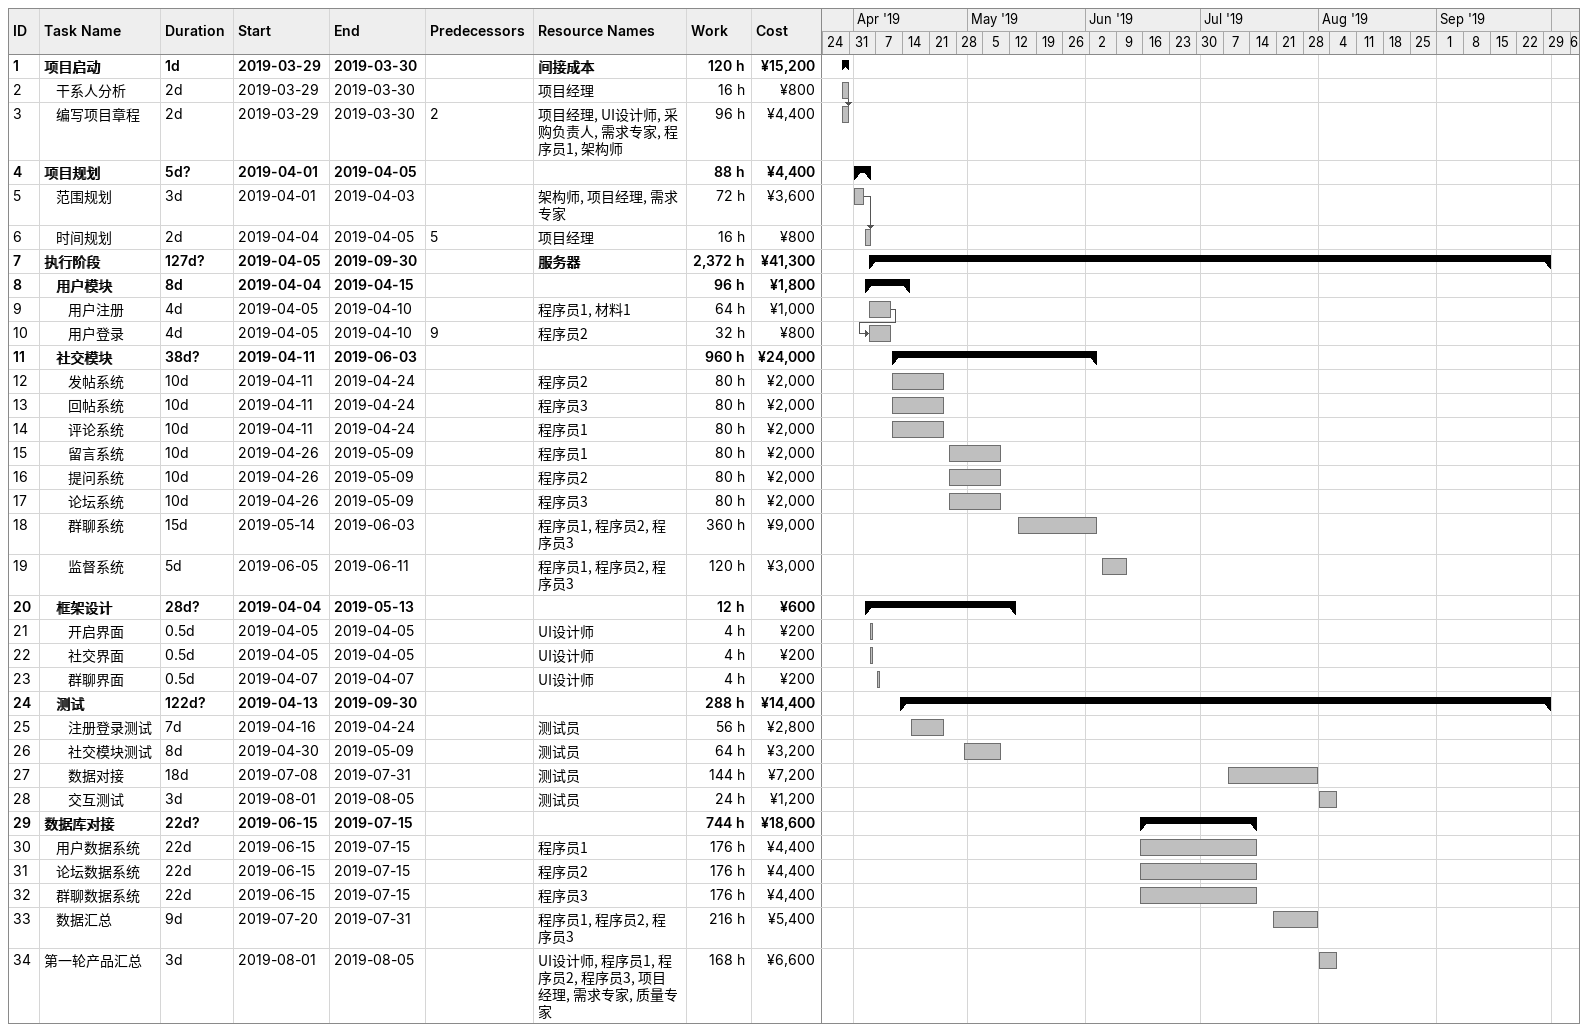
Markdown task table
| ID | Level | Task | Duration | Start | Finish | Predecessors | Resources | Work (h) | Cost (¥) |
|---|---|---|---|---|---|---|---|---|---|
| 1 | 1 | **项目启动** | 1d | 2019-03-29 | 2019-03-30 |  | 间接成本 | 120 | 15200 |
| 2 | 2 | 干系人分析 | 2d | 2019-03-29 | 2019-03-30 |  | 项目经理 | 16 | 800 |
| 3 | 2 | 编写项目章程 | 2d | 2019-03-29 | 2019-03-30 | 2 | 项目经理, UI设计师, 采购负责人, 需求专家, 程序员1, 架构师 | 96 | 4400 |
| 4 | 1 | **项目规划** | 5d? | 2019-04-01 | 2019-04-05 |  |  | 88 | 4400 |
| 5 | 2 | 范围规划 | 3d | 2019-04-01 | 2019-04-03 |  | 架构师, 项目经理, 需求专家 | 72 | 3600 |
| 6 | 2 | 时间规划 | 2d | 2019-04-04 | 2019-04-05 | 5 | 项目经理 | 16 | 800 |
| 7 | 1 | **执行阶段** | 127d? | 2019-04-05 | 2019-09-30 |  | 服务器 | 2372 | 41300 |
| 8 | 2 | **用户模块** | 8d | 2019-04-04 | 2019-04-15 |  |  | 96 | 1800 |
| 9 | 3 | 用户注册 | 4d | 2019-04-05 | 2019-04-10 |  | 程序员1, 材料1 | 64 | 1000 |
| 10 | 3 | 用户登录 | 4d | 2019-04-05 | 2019-04-10 | 9 | 程序员2 | 32 | 800 |
| 11 | 2 | **社交模块** | 38d? | 2019-04-11 | 2019-06-03 |  |  | 960 | 24000 |
| 12 | 3 | 发帖系统 | 10d | 2019-04-11 | 2019-04-24 |  | 程序员2 | 80 | 2000 |
| 13 | 3 | 回帖系统 | 10d | 2019-04-11 | 2019-04-24 |  | 程序员3 | 80 | 2000 |
| 14 | 3 | 评论系统 | 10d | 2019-04-11 | 2019-04-24 |  | 程序员1 | 80 | 2000 |
| 15 | 3 | 留言系统 | 10d | 2019-04-26 | 2019-05-09 |  | 程序员1 | 80 | 2000 |
| 16 | 3 | 提问系统 | 10d | 2019-04-26 | 2019-05-09 |  | 程序员2 | 80 | 2000 |
| 17 | 3 | 论坛系统 | 10d | 2019-04-26 | 2019-05-09 |  | 程序员3 | 80 | 2000 |
| 18 | 3 | 群聊系统 | 15d | 2019-05-14 | 2019-06-03 |  | 程序员1, 程序员2, 程序员3 | 360 | 9000 |
| 19 | 3 | 监督系统 | 5d | 2019-06-05 | 2019-06-11 |  | 程序员1, 程序员2, 程序员3 | 120 | 3000 |
| 20 | 2 | **框架设计** | 28d? | 2019-04-04 | 2019-05-13 |  |  | 12 | 600 |
| 21 | 3 | 开启界面 | 0.5d | 2019-04-05 | 2019-04-05 |  | UI设计师 | 4 | 200 |
| 22 | 3 | 社交界面 | 0.5d | 2019-04-05 | 2019-04-05 |  | UI设计师 | 4 | 200 |
| 23 | 3 | 群聊界面 | 0.5d | 2019-04-07 | 2019-04-07 |  | UI设计师 | 4 | 200 |
| 24 | 2 | **测试** | 122d? | 2019-04-13 | 2019-09-30 |  |  | 288 | 14400 |
| 25 | 3 | 注册登录测试 | 7d | 2019-04-16 | 2019-04-24 |  | 测试员 | 56 | 2800 |
| 26 | 3 | 社交模块测试 | 8d | 2019-04-30 | 2019-05-09 |  | 测试员 | 64 | 3200 |
| 27 | 3 | 数据对接 | 18d | 2019-07-08 | 2019-07-31 |  | 测试员 | 144 | 7200 |
| 28 | 3 | 交互测试 | 3d | 2019-08-01 | 2019-08-05 |  | 测试员 | 24 | 1200 |
| 29 | 1 | **数据库对接** | 22d? | 2019-06-15 | 2019-07-15 |  |  | 744 | 18600 |
| 30 | 2 | 用户数据系统 | 22d | 2019-06-15 | 2019-07-15 |  | 程序员1 | 176 | 4400 |
| 31 | 2 | 论坛数据系统 | 22d | 2019-06-15 | 2019-07-15 |  | 程序员2 | 176 | 4400 |
| 32 | 2 | 群聊数据系统 | 22d | 2019-06-15 | 2019-07-15 |  | 程序员3 | 176 | 4400 |
| 33 | 2 | 数据汇总 | 9d | 2019-07-20 | 2019-07-31 |  | 程序员1, 程序员2, 程序员3 | 216 | 5400 |
| 34 | 1 | 第一轮产品汇总 | 3d | 2019-08-01 | 2019-08-05 |  | UI设计师, 程序员1, 程序员2, 程序员3, 项目经理, 需求专家, 质量专家 | 168 | 6600 |
